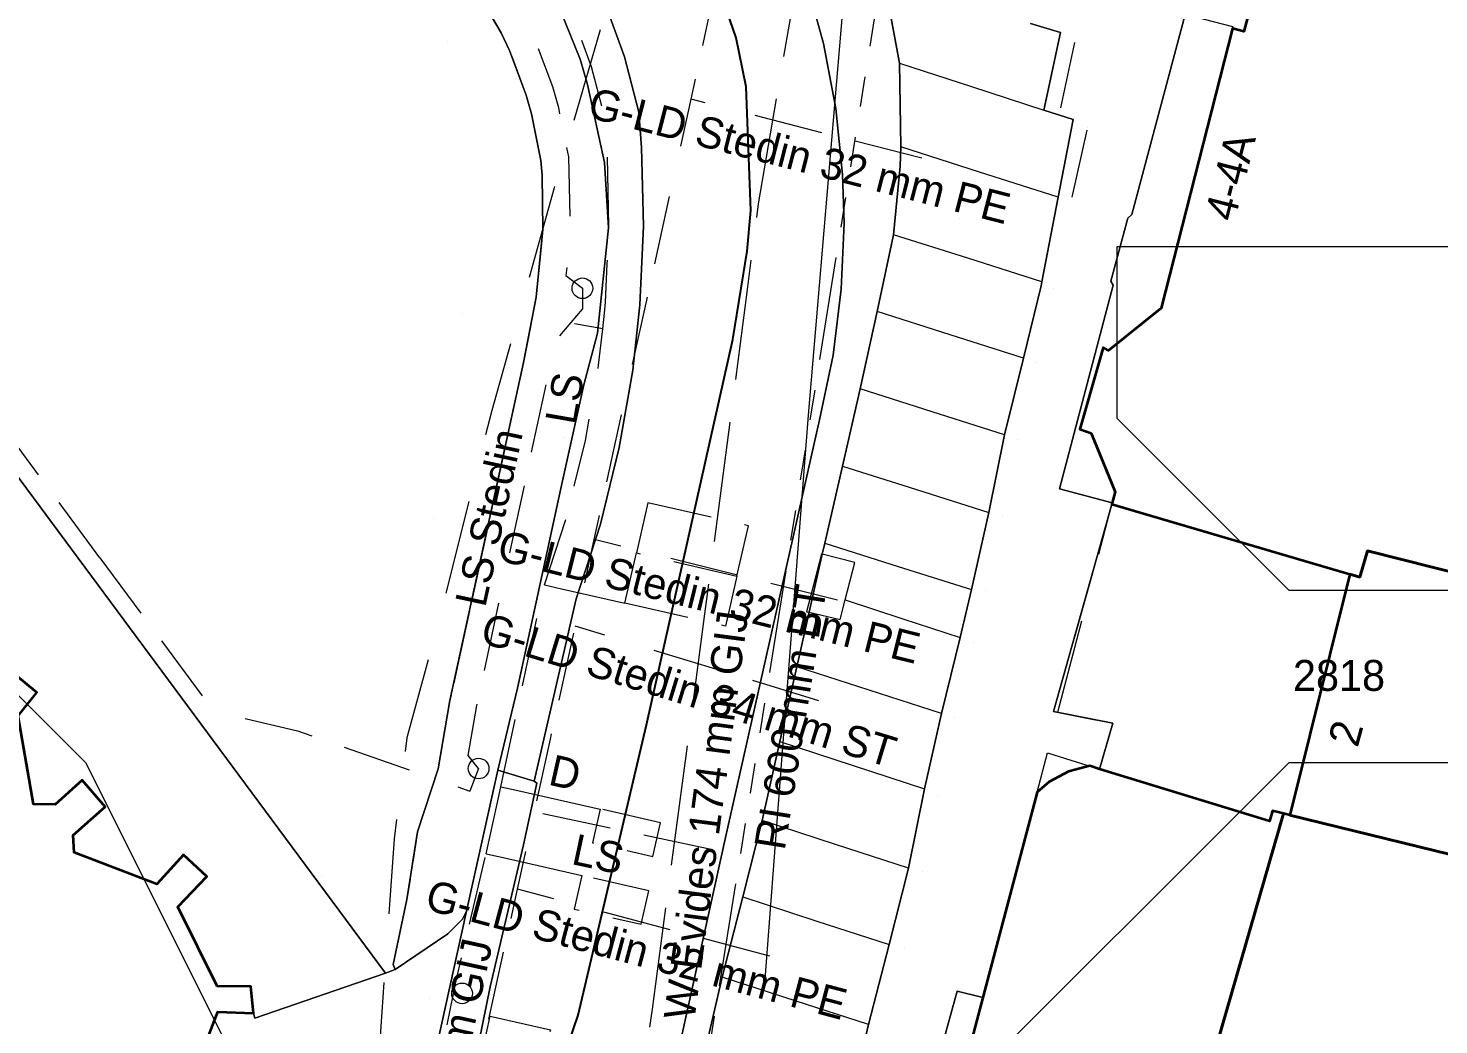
# Model space of a CAD drawing. Header units: metres. Extents: x 0 to 105485, y 0 to 425721.
# Drawn here: x 104940.83 to 104981.85, y 425304.87 to 425333.85 of the extents above; entities that cross this region are included whole.
import ezdxf
from ezdxf.enums import TextEntityAlignment as Align

# ---------------------------------------------------------------- set-up
doc = ezdxf.new("R2010")
doc.units = ezdxf.units.M
doc.header["$MEASUREMENT"] = 0
for name, pattern in [('IE-TERREINAFSCHEIDING_KUNSTMATIG-SO', [11, 4, -1, 4, -2]), ('KG-PERCEEL-SO', [19, 5.5, -4, 5.5, -4]), ('KL-GAS_LD-SO', [13, 4, -2, 4, -3]), ('KL-LS-SO', [13, 4, -2, 4, -3]), ('KL-TELECOM-SO', [9, 7, -2]), ('KL-WATER-SO', [9.5, 7, -2.5]), ('RI-GWA-SO', [18.450000000000003, 6, -1.8, 1.75, -1.8, 1.75, -1.8, 1.75, -1.8])]:
    doc.linetypes.add(name, pattern=pattern)
for name, color, linetype, lineweight in [('B-OI-KL-DATA_MANTELBUIS-G', 90, 'Continuous', 18), ('B-OI-KL-DATA_TELECOM-G', 90, 'KL-TELECOM-SO', 18), ('B-OI-KL-DATA_TELECOM-T', 90, 'KL-TELECOM-SO', 18), ('B-OI-KL-ET_HULPSTUK-S', 10, 'Continuous', 18), ('B-OI-KL-ET_LS-G', 190, 'KL-LS-SO', 18), ('B-OI-KL-ET_LS-T', 190, 'KL-LS-SO', 18), ('B-OI-KL-GAS_LD-G', 50, 'KL-GAS_LD-SO', 18), ('B-OI-KL-GAS_LD-T', 50, 'KL-GAS_LD-SO', 18), ('B-OI-KL-WATER_TRANSPORTLEIDING-G', 170, 'KL-WATER-SO', 18), ('B-OI-KL-WATER_TRANSPORTLEIDING-T', 170, 'KL-WATER-SO', 18), ('B-OI-RI-GWA_RIOOLLEIDING-G', 30, 'RI-GWA-SO', 18), ('B-OI-RI-GWA_RIOOLLEIDING-T', 30, 'RI-GWA-SO', 18), ('B-OI-RI-GWA_RIOOLPUT-S', 30, 'Continuous', 18), ('B-XX-GR-BOOM-G', 90, 'Continuous', 13), ('B-XX-GR-GROENVOORZIENING-G', 80, 'Continuous', 18), ('B-XX-IE-MEUBILAIR-G', 7, 'Continuous', 18), ('B-XX-IE-MEUBILAIR_WEGMEUBILAIR-G', 7, 'Continuous', 18), ('B-XX-IE-MEUBILAIR_WEGMEUBILAIR_AFVALBAK-G', 7, 'Continuous', 18), ('B-XX-IE-TERREINAFSCHEIDING_KUNSTMATIG_HEKWERK-G', 20, 'IE-TERREINAFSCHEIDING_KUNSTMATIG-SO', 18), ('B-XX-KG-GRENS_PERCEEL-G', 150, 'KG-PERCEEL-SO', 18), ('B-XX-KG-GRENS_PERCEEL-T', 150, 'KG-PERCEEL-SO', 18), ('B-XX-OG-BEBOUWING-G', 7, 'Continuous', 35), ('B-XX-OG-BEBOUWING_HUISNUMMER-T', 7, 'Continuous', 18), ('B-XX-OG-GRENS-G', 7, 'Continuous', 18), ('B-XX-OG-TERREIN_ERF-G', 7, 'Continuous', 18), ('B-XX-VH-GESLOTENVERHARDING_BETON-G', 10, 'Continuous', 18), ('B-XX-VH-OPENVERHARDING-G', 90, 'Continuous', 18), ('B-XX-VH-OPENVERHARDING_BETONSTRAATSTEEN-G', 90, 'Continuous', 18), ('B-XX-VH-OPENVERHARDING_SIERBESTRATING-G', 90, 'Continuous', 18), ('B-XX-VH-OPENVERHARDING_STRAATBAKSTEEN-G', 90, 'Continuous', 18), ('B-XX-VW-MARKERING-G', 7, 'Continuous', 18)]:
    doc.layers.add(name, color=color, linetype=linetype, lineweight=lineweight)
doc.layers.add('GIS-WEGVAKKEN', color=2, linetype='Continuous')

msp = doc.modelspace()

# ---------------------------------------------------------------- linework, layer by layer
at = {"layer": 'B-OI-KL-DATA_MANTELBUIS-G', "ltscale": 0.5, "flags": 128}
msp.add_lwpolyline([(104962.25, 425306.06), (104962.83, 425313.58), (104963.52, 425322.6), (104964.98, 425339.75)], dxfattribs=at)
at = {"layer": 'B-OI-KL-DATA_TELECOM-G', "ltscale": 0.5, "flags": 128}
for points in [[(104956.34, 425317.55), (104958.18, 425317.13), (104958.52, 425318.59), (104961.44, 425317.92), (104961.78, 425319.38), (104958.85, 425320.05), (104958.52, 425318.59), (104961.44, 425317.92), (104961.11, 425316.46), (104958.18, 425317.13)], [(104955.07, 425311.68), (104957.47, 425311.14), (104957.24, 425310.16), (104959, 425309.76), (104959.22, 425310.74), (104957.47, 425311.14)], [(104954.64, 425309.73), (104956.93, 425309.21), (104956.71, 425308.23), (104958.66, 425307.79), (104958.88, 425308.76), (104956.93, 425309.21)], [(104953.42, 425304.29), (104954.05, 425304.15), (104954.27, 425305.12), (104956.02, 425304.72), (104955.8, 425303.75), (104954.05, 425304.15)]]:
    msp.add_lwpolyline(points, dxfattribs=at)
at = {"layer": 'B-OI-KL-ET_HULPSTUK-S'}
for centre in [(104956.95, 425326.29), (104953.93, 425312.32)]:
    msp.add_circle(centre, 0.3, dxfattribs=at)
at = {"layer": 'B-OI-KL-ET_LS-G', "ltscale": 0.5, "flags": 128}
for points in [[(104957.54, 425325.11), (104957.59, 425325.57), (104957.62, 425325.89), (104957.67, 425327), (104957.72, 425328.11), (104957.67, 425330.34), (104957.6, 425331.25), (104957.21, 425332.73), (104956.68, 425334.2), (104956, 425335.62), (104955.2, 425336.97), (104954.25, 425338.24), (104954.02, 425338.52), (104952.93, 425339.68), (104951.74, 425340.71), (104950.47, 425341.62), (104949.1, 425342.42), (104948.98, 425342.48)], [(104952.11, 425338.67), (104952.65, 425337.9), (104953.16, 425337.3), (104954.26, 425335.86), (104955.3, 425334.09), (104955.57, 425333.52), (104956.08, 425332.16), (104956.25, 425331.55), (104956.54, 425330.11), (104956.6, 425327.97), (104956.47, 425326.66), (104956.95, 425326.29)], [(104942.92, 425318.45), (104941.55, 425320.3), (104936.82, 425326.69), (104936.77, 425326.81), (104936.75, 425326.94), (104936.78, 425327.08), (104936.85, 425327.21), (104937.48, 425327.83), (104937.55, 425327.98), (104937.57, 425328.13), (104935.68, 425331.57), (104935.6, 425331.65), (104935.5, 425331.69), (104935.39, 425331.68), (104935.29, 425331.63), (104934.46, 425331.11), (104934.39, 425331.09), (104934.32, 425331.1), (104934.26, 425331.14), (104934.21, 425331.2), (104933.59, 425331.95), (104933.5, 425332.01), (104933.4, 425332.03), (104932.73, 425331.78), (104931.35, 425333.5), (104928.22, 425330.34)], [(104956.95, 425326.29), (104956.95, 425325.68)], [(104953.93, 425312.32), (104953.63, 425312.7), (104953.88, 425314.15), (104956.17, 425324.76), (104956.95, 425325.68)], [(104955.85, 425317.66), (104956.51, 425319.71), (104957.04, 425321.86), (104957.42, 425324.05), (104957.54, 425325.11)], [(104957.54, 425325.11), (104956.72, 425325.26)], [(104942.92, 425318.45), (104946.22, 425313.99), (104948.66, 425313.42), (104953.68, 425311.66)], [(104954.58, 425311.79), (104955.8, 425317.51), (104955.85, 425317.66)], [(104955.85, 425317.66), (104956.34, 425317.55)], [(104953.93, 425312.32), (104953.68, 425311.66)], [(104954.47, 425311.29), (104954.58, 425311.79)], [(104954.58, 425311.79), (104955.07, 425311.68)], [(104954.15, 425309.84), (104954.26, 425310.32), (104954.47, 425311.29)], [(104960.69, 425309.96), (104954.47, 425311.29)], [(104953.02, 425304.86), (104953.29, 425306.19), (104954.15, 425309.84)], [(104954.15, 425309.84), (104954.64, 425309.73)]]:
    msp.add_lwpolyline(points, dxfattribs=at)
at = {"layer": 'B-OI-KL-GAS_LD-G', "ltscale": 0.5, "flags": 128}
for points in [[(104951.44, 425292.33), (104955.06, 425308.81), (104955.4, 425310.35), (104955.71, 425311.77), (104956.02, 425313.17), (104956.3, 425314.44), (104956.74, 425316.46), (104957.29, 425318.98), (104957.5, 425319.94), (104960.11, 425331.79), (104960.28, 425332.59), (104962.36, 425342.04), (104962.51, 425342.72)], [(104966.82, 425330.07), (104960.11, 425331.79)], [(104964.37, 425317.22), (104957.29, 425318.98)], [(104963.82, 425314.29), (104956.74, 425316.46)], [(104962.4, 425306.86), (104955.06, 425308.81)]]:
    msp.add_lwpolyline(points, dxfattribs=at)
at = {"layer": 'B-OI-KL-WATER_TRANSPORTLEIDING-G', "ltscale": 0.5, "flags": 128}
msp.add_lwpolyline([(104964.49, 425341.1), (104963.8, 425338.07), (104963.42, 425336.62), (104963.36, 425336.28), (104962.06, 425328.75), (104961.74, 425326.25), (104960.5, 425316.82), (104958.98, 425305.32), (104957.45, 425294.77), (104957.22, 425292.89)], dxfattribs=at)
at = {"layer": 'B-OI-RI-GWA_RIOOLLEIDING-G', "ltscale": 0.5, "flags": 128}
msp.add_lwpolyline([(104965.78, 425336.29), (104958.62, 425291.6)], dxfattribs=at)
at = {"layer": 'B-OI-RI-GWA_RIOOLPUT-S'}
msp.add_circle((104953.45, 425305.78), 0.3, dxfattribs=at)
at = {"layer": 'B-XX-GR-BOOM-G', "color": 0, "true_color": 0x604a38}
for points in [[(104953.014, 425333.462, 3.089974585667974), (104953.014, 425333.462, 5.889974585667974)], [(104953.467, 425325.567, 3.125441358233257), (104953.467, 425325.567, 5.925441358233257)], [(104952.631, 425319.59, 3.12392824693258), (104952.631, 425319.59, 5.923928246932579)]]:
    msp.add_polyline3d(points, dxfattribs=at)
at = {"layer": 'B-XX-GR-GROENVOORZIENING-G', "ltscale": 0.5}
msp.add_lwpolyline([(104927.692, 425338.103), (104933.36, 425330.481), (104935.319, 425329.865), (104936.039, 425327.595), (104935.914, 425327.03), (104947.349, 425311.602), (104951.226, 425306.367), (104951.503, 425306.478), (104951.446, 425306.62), (104951.846, 425308.511), (104952.153, 425310.481), (104952.751, 425312.309), (104953.096, 425314.302), (104955.235, 425324.128), (104955.604, 425326.032), (104955.8, 425328.002), (104955.776, 425329.582), (104955.742, 425330.003), (104955.47, 425331.365), (104955.316, 425331.905), (104954.828, 425333.205), (104954.587, 425333.717), (104953.593, 425335.415)], dxfattribs=at)
at = {"layer": 'B-XX-IE-MEUBILAIR-G', "color": 0, "true_color": 0x604a38}
for points in [[(104954.587, 425333.717, 3.044216003770396), (104954.587, 425333.717, 6.044216003770396)], [(104971.271, 425333.44, 2.998908811054155), (104971.271, 425333.44, 5.998908811054156)], [(104955.316, 425331.905, 3.053959506044608), (104955.316, 425331.905, 6.053959506044608)], [(104970.86, 425331.543, 3.022325373090059), (104970.86, 425331.543, 6.022325373090059)], [(104971.646, 425330.958, 3.03844063933148), (104971.646, 425330.958, 6.03844063933148)], [(104955.742, 425330.003, 3.055907676159926), (104955.742, 425330.003, 6.055907676159926)], [(104971.195, 425328.939, 3.045343699897846), (104971.195, 425328.939, 6.045343699897845)], [(104955.8, 425328.002, 3.069194879245726), (104955.8, 425328.002, 6.069194879245726)], [(104967.924, 425328.306, 3.04044780930756), (104967.924, 425328.306, 4.54044780930756)], [(104955.604, 425326.032, 3.066502433865922), (104955.604, 425326.032, 6.066502433865923)], [(104970.647, 425326.29, 3.069253824618818), (104970.647, 425326.29, 6.069253824618817)], [(104956.724, 425325.263, 3.047812567102165), (104956.724, 425325.263, 4.547812567102165)], [(104955.235, 425324.128, 3.074396912110589), (104955.235, 425324.128, 6.074396912110588)], [(104970.133, 425324.125, 3.089174624949706), (104970.133, 425324.125, 6.089174624949706)], [(104964.7, 425322.766, 3.010776086743635), (104964.7, 425322.766, 4.510776086743634)], [(104954.819, 425322.218, 3.069744910438054), (104954.819, 425322.218, 6.069744910438054)], [(104969.604, 425321.898, 3.118283433645495), (104969.604, 425321.898, 6.118283433645495)], [(104954.405, 425320.317, 3.074621856390858), (104954.405, 425320.317, 6.074621856390857)], [(104969.153, 425319.644, 3.132301254332415), (104969.153, 425319.644, 6.132301254332415)], [(104953.989, 425318.404, 3.077342434937413), (104953.989, 425318.404, 6.077342434937412)], [(104955.846, 425318.322, 3.015924865396082), (104955.846, 425318.322, 4.515924865396082)], [(104968.669, 425317.495, 3.164000099235856), (104968.669, 425317.495, 6.164000099235857)], [(104953.575, 425316.501, 3.065805974473523), (104953.575, 425316.501, 6.065805974473523)], [(104968.314, 425315.984, 3.191118275372146), (104968.314, 425315.984, 6.191118275372146)], [(104953.096, 425314.302, 3.057457338670718), (104953.096, 425314.302, 6.057457338670718)], [(104967.775, 425313.814, 3.191604475263647), (104967.775, 425313.814, 6.191604475263647)], [(104952.751, 425312.309, 3.050712776128093), (104952.751, 425312.309, 6.050712776128092)], [(104967.266, 425311.531, 3.188149468285369), (104967.266, 425311.531, 6.188149468285369)], [(104952.153, 425310.481, 3.065535674559518), (104952.153, 425310.481, 6.065535674559518)], [(104960.689, 425309.956, 3.01421689958522), (104960.689, 425309.956, 6.01421689958522)], [(104966.827, 425309.336, 3.200372604704262), (104966.827, 425309.336, 6.200372604704262)], [(104951.846, 425308.511, 3.081333282046202), (104951.846, 425308.511, 6.081333282046202)], [(104961.208, 425307.229, 2.979702795132676), (104961.208, 425307.229, 4.479702795132676)], [(104966.313, 425307.092, 3.219126283664842), (104966.313, 425307.092, 6.219126283664842)], [(104951.446, 425306.62, 3.050320709193516), (104951.446, 425306.62, 6.050320709193516)], [(104950.185, 425305.956, 3.045606532220944), (104950.185, 425305.956, 4.545606532220944)], [(104952.505, 425305.633, 3.033168475445412), (104952.505, 425305.633, 6.033168475445413)], [(104953.434, 425305.685, 3.021092708511304), (104953.434, 425305.685, 4.521092708511304)]]:
    msp.add_polyline3d(points, dxfattribs=at)
at = {"layer": 'B-XX-IE-MEUBILAIR_WEGMEUBILAIR-G', "color": 0, "true_color": 0x604a38}
msp.add_polyline3d([(104956.43, 425321.957, 3.011512802869226), (104956.43, 425321.957, 4.511512802869226)], dxfattribs=at)
at = {"layer": 'B-XX-IE-MEUBILAIR_WEGMEUBILAIR_AFVALBAK-G', "color": 0, "true_color": 0x604a38}
msp.add_polyline3d([(104949.349, 425309.212, 3.057084544390692), (104949.349, 425309.212, 4.557084544390692)], dxfattribs=at)
at = {"layer": 'B-XX-IE-TERREINAFSCHEIDING_KUNSTMATIG_HEKWERK-G', "ltscale": 0.5, "flags": 128}
for points in [[(104917.251, 425354.136), (104926.25, 425350.081), (104928.038, 425349.321), (104931.646, 425347.714), (104933.02, 425346.793), (104935.347, 425346.077), (104938.9, 425344.462), (104944.285, 425342.111), (104947.825, 425340.525), (104949.536, 425339.576), (104949.95, 425339.288), (104951.076, 425338.374), (104951.443, 425338.027), (104952.422, 425336.956), (104953.593, 425335.415), (104954.587, 425333.717), (104954.828, 425333.205), (104955.316, 425331.905), (104955.47, 425331.365), (104955.742, 425330.003), (104955.776, 425329.582), (104955.8, 425328.002), (104955.604, 425326.032), (104955.235, 425324.128), (104953.096, 425314.302), (104952.751, 425312.309), (104952.153, 425310.481), (104951.846, 425308.511), (104951.446, 425306.62)], [(104970.86, 425331.543), (104971.271, 425333.44)], [(104971.195, 425328.939), (104971.646, 425330.958)], [(104972.348, 425320.01), (104970.647, 425313.983), (104972.37, 425313.638), (104971.988, 425312.306)]]:
    msp.add_lwpolyline(points, dxfattribs=at)
at = {"layer": 'B-XX-IE-TERREINAFSCHEIDING_KUNSTMATIG_HEKWERK-G', "color": 0, "ltscale": 0.5, "true_color": 0x8c7868}
for points in [[(104953.593, 425335.415, 3.047528701832462), (104954.587, 425333.717, 3.044216003770396), (104954.828, 425333.205, 3.042381524734552), (104955.316, 425331.905, 3.053959506044608), (104955.47, 425331.365, 3.050450238565773), (104955.742, 425330.003, 3.055907676159926), (104955.776, 425329.582, 3.058928402742417), (104955.8, 425328.002, 3.069194879245726), (104955.604, 425326.032, 3.066502433865922), (104955.235, 425324.128, 3.074396912110589), (104954.70025, 425321.6715000001, 3.069216695107277), (104954.1655, 425319.215, 3.078459556936736), (104953.63075, 425316.7585, 3.067059984874458), (104953.096, 425314.302, 3.057457338670718), (104952.751, 425312.309, 3.050712776128093), (104952.153, 425310.481, 3.065535674559518), (104951.846, 425308.511, 3.081333282046202), (104951.446, 425306.62, 3.050320709193516)], [(104970.86, 425331.543, 3.022325373090059), (104971.271, 425333.44, 2.998908811054155)], [(104971.195, 425328.939, 3.045343699897846), (104971.646, 425330.958, 3.03844063933148)], [(104972.348, 425320.01, 3.136371959190196), (104971.781, 425318.001, 3.179612533005663), (104971.214, 425315.992, 3.210167072547214), (104970.647, 425313.983, 3.251449942588806), (104972.37, 425313.638, 3.269599914550781), (104971.988, 425312.306, 3.32039999961853)]]:
    msp.add_polyline3d(points, dxfattribs=at)
at = {"layer": 'B-XX-KG-GRENS_PERCEEL-G', "ltscale": 0.5, "flags": 128}
for points in [[(104852.163, 425332.006), (104852.36, 425333.089), (104846.957, 425334.24), (104848.052, 425339.321), (104853.31, 425338.262), (104854.075, 425342.396), (104894.37, 425364.047), (104895.449, 425369.921), (104914.527, 425357.252), (104956.374, 425338.678), (104958.097, 425335.972), (104956.128, 425329.207), (104954.311, 425322.734), (104952.84, 425316.888), (104951.846, 425313.21), (104951.473, 425310.275), (104950.285, 425293.415), (104950.047, 425292.861), (104949.493, 425292.227), (104948.621, 425291.594), (104947.592, 425291.119), (104946.879, 425290.169), (104946.008, 425288.665), (104945.136, 425286.845), (104943.869, 425284.945), (104941.968, 425283.045), (104940.305, 425281.699), (104937.929, 425280.433), (104935.552, 425279.641), (104933.018, 425279.245), (104916.796, 425281.135)], [(104977.563, 425338.955), (104976.183, 425333.757), (104975.856, 425333.85), (104973.777, 425325.713), (104972.245, 425324.478), (104972.097, 425324.569), (104971.417, 425322.194), (104971.744, 425322.071), (104972.441, 425320.367), (104972.348, 425320.01)], [(104970.777, 425313.957), (104972.348, 425320.01)], [(104972.348, 425320.01), (104979.552, 425317.888)], [(104979.552, 425317.888), (104979.778, 425318.652), (104983.579, 425317.69)], [(104971.988, 425312.306), (104972.37, 425313.638), (104970.777, 425313.957)], [(104970.176, 425311.636), (104970.47, 425312.772)], [(104970.47, 425312.772), (104971.988, 425312.306)], [(104971.988, 425312.306), (104976.926, 425310.791), (104977.019, 425311.088), (104977.339, 425311.009)], [(104965.164, 425292.706), (104970.176, 425311.636)], [(104977.339, 425311.009), (104971.838, 425291.939)], [(104984.053, 425309.361), (104977.339, 425311.009)]]:
    msp.add_lwpolyline(points, dxfattribs=at)
at = {"layer": 'B-XX-OG-BEBOUWING-G', "ltscale": 0.5}
for points in [[(104982.487, 425338.664), (104977.827, 425340.052), (104977.563, 425338.955), (104977.071, 425337.102), (104977.035, 425336.965), (104976.183, 425333.757), (104975.856, 425333.85), (104973.777, 425325.713), (104972.245, 425324.478), (104972.097, 425324.569), (104971.417, 425322.194), (104971.744, 425322.071), (104972.441, 425320.367), (104972.357, 425320.045), (104972.348, 425320.01), (104979.264, 425317.973), (104979.552, 425317.888), (104979.778, 425318.652), (104983.579, 425317.69)], [(104945.368, 425302.693), (104946.347, 425305.244), (104947.389, 425305.203), (104947.308, 425305.978), (104946.325, 425305.989), (104945.188, 425308.293), (104946.031, 425309.178), (104945.353, 425309.81), (104944.57, 425308.955), (104942.167, 425309.873), (104942.143, 425310.38), (104943.075, 425311.204), (104942.398, 425311.985), (104941.616, 425311.278), (104940.991, 425311.285), (104940.541, 425313.85), (104941.084, 425314.53), (104940.464, 425315.042)]]:
    msp.add_lwpolyline(points, dxfattribs=at)
for points in [[(104986.197, 425317.513), (104983.732, 425318.105), (104983.579, 425317.69), (104979.778, 425318.652), (104979.552, 425317.888), (104979.264, 425317.973), (104977.524, 425310.964), (104984.053, 425309.361), (104984.481, 425310.991)], [(104977.339, 425311.009), (104977.019, 425311.088), (104976.926, 425310.791), (104971.988, 425312.306), (104971.702, 425312.394), (104971.082, 425312.237), (104970.519, 425311.931), (104970.176, 425311.636), (104968.595, 425305.664), (104967.864, 425302.906), (104965.309, 425293.255), (104971.854, 425291.993)], [(104984.053, 425309.361), (104977.524, 425310.964), (104977.339, 425311.009), (104971.854, 425291.993), (104972.563, 425291.856), (104979.282, 425291.084), (104979.304, 425291.264), (104979.314, 425291.352)]]:
    msp.add_lwpolyline(points, close=True, dxfattribs=at)
at = {"layer": 'B-XX-OG-GRENS-G'}
msp.add_polyline3d([(104912.5, 425332.5, 3.124420881271362), (104917.5, 425332.5, 3.146600961685181), (104927.5, 425327.5, 3.173249959945679), (104937.5, 425317.5, 3.163982629776001), (104942.5, 425312.5, 3.109925746917725), (104947.5, 425302.5, 3.012041330337524), (104942.5, 425292.5, 2.963704347610474), (104937.5, 425287.5, 2.951859474182129), (104927.5, 425282.5, 2.506879329681396), (104922.5, 425282.5, 2.489597320556641), (104917.5, 425282.5, 2.48809814453125), (104912.5, 425282.5, 2.446973562240601)], dxfattribs=at)
for points in [[(104972.5, 425327.5, 3.078342914581299), (104987.5, 425327.5, 3.431997060775757), (104992.5, 425322.5, 3.528277635574341), (104992.5, 425317.5, 3.529827117919922), (104977.5, 425317.5, 3.379385948181152), (104972.5, 425322.5, 3.186655759811401)], [(104977.5, 425312.5, 3.230999946594238), (104987.5, 425312.5, 2.892045497894287), (104992.5, 425307.5, 3.232937812805176), (104992.5, 425292.5, 3.077256202697754), (104987.5, 425292.5, 2.986517667770386), (104982.5, 425292.5, 2.907086133956909), (104977.5, 425292.5, 2.912435054779053), (104967.5, 425302.5, 3.256702184677124)]]:
    msp.add_polyline3d(points, close=True, dxfattribs=at)
at = {"layer": 'B-XX-OG-TERREIN_ERF-G', "ltscale": 0.5}
msp.add_lwpolyline([(104979.264, 425317.973), (104972.348, 425320.01), (104970.647, 425313.983), (104972.37, 425313.638), (104971.988, 425312.306), (104976.926, 425310.791), (104977.019, 425311.088), (104977.339, 425311.009), (104977.524, 425310.964)], close=True, dxfattribs=at)
at = {"layer": 'B-XX-VH-GESLOTENVERHARDING_BETON-G', "ltscale": 0.5}
for points in [[(104975.856, 425333.85), (104975.866, 425333.89), (104974.478, 425334.256), (104972.923, 425328.431), (104972.808, 425328.333), (104972.315, 425326.5), (104972.382, 425326.38), (104970.82, 425320.452), (104972.357, 425320.045), (104972.441, 425320.367), (104971.744, 425322.071), (104971.417, 425322.194), (104972.097, 425324.569), (104972.245, 425324.478), (104973.777, 425325.713)], [(104968.595, 425305.664), (104967.843, 425305.846), (104967.099, 425303.143), (104967.864, 425302.906)]]:
    msp.add_lwpolyline(points, close=True, dxfattribs=at)
at = {"layer": 'B-XX-VH-OPENVERHARDING-G', "ltscale": 0.5}
for points in [[(104975.866, 425333.89), (104975.856, 425333.85), (104976.183, 425333.757), (104977.035, 425336.965)], [(104953.593, 425335.415), (104954.587, 425333.717), (104954.828, 425333.205), (104955.316, 425331.905), (104955.47, 425331.365), (104955.742, 425330.003), (104955.776, 425329.582), (104955.8, 425328.002), (104955.604, 425326.032), (104955.235, 425324.128), (104953.096, 425314.302), (104952.751, 425312.309), (104952.153, 425310.481), (104951.846, 425308.511), (104951.446, 425306.62), (104951.503, 425306.478), (104953.04, 425307.516), (104953.461, 425307.935), (104953.583, 425308.168), (104954.491, 425312.274), (104955.066, 425314.656), (104956.371, 425320.689), (104956.99, 425323.485), (104957.386, 425324.98), (104957.708, 425328.052), (104957.589, 425329.948), (104957.102, 425332.214), (104956.887, 425332.956), (104956.306, 425334.39)], [(104965.711, 425335.299), (104966.173, 425332.839), (104966.211, 425330.404), (104966.186, 425329.844), (104965.996, 425327.848), (104965.522, 425325.613), (104965.024, 425323.369), (104964.508, 425321.118), (104963.995, 425318.878), (104963.922, 425318.553), (104963.541, 425316.865), (104963.183, 425315.28), (104962.693, 425313.108), (104962.18, 425310.808), (104961.61, 425308.583), (104961.012, 425306.249), (104960.264, 425303.03)], [(104967.099, 425303.143), (104967.843, 425305.846), (104968.595, 425305.664), (104970.176, 425311.636), (104970.519, 425311.931), (104971.082, 425312.237), (104971.702, 425312.394), (104971.988, 425312.306), (104972.37, 425313.638), (104970.647, 425313.983), (104972.348, 425320.01), (104972.357, 425320.045), (104970.82, 425320.452), (104972.382, 425326.38), (104972.315, 425326.5), (104972.808, 425328.333), (104972.923, 425328.431), (104974.478, 425334.256)], [(104964.969, 425303.608), (104965.266, 425304.871), (104965.865, 425307.202), (104966.436, 425309.421), (104966.901, 425311.729), (104967.389, 425313.916), (104967.938, 425316.134), (104968.264, 425317.523), (104968.77, 425319.767), (104969.223, 425322.023), (104969.772, 425324.261), (104970.287, 425326.36), (104970.309, 425326.474), (104970.786, 425328.938), (104971.223, 425331.2), (104970.364, 425331.469), (104970.852, 425333.734), (104969.98, 425333.992)], [(104969.98, 425333.992), (104970.852, 425333.734), (104970.364, 425331.469), (104971.223, 425331.2), (104970.786, 425328.938), (104970.309, 425326.474), (104970.287, 425326.36), (104969.772, 425324.261), (104969.223, 425322.023), (104968.77, 425319.767), (104968.264, 425317.523), (104967.938, 425316.134), (104967.389, 425313.916), (104966.901, 425311.729), (104966.436, 425309.421), (104965.865, 425307.202), (104965.266, 425304.871), (104964.969, 425303.608)], [(104951.496, 425298.708), (104953.583, 425308.168), (104953.461, 425307.935), (104953.04, 425307.516), (104951.503, 425306.478), (104951.226, 425306.367), (104947.428, 425305.059), (104947.389, 425305.203), (104946.347, 425305.244), (104945.368, 425302.693)]]:
    msp.add_lwpolyline(points, dxfattribs=at)
msp.add_lwpolyline([(104954.27, 425305.974), (104955.237, 425310.097), (104955.621, 425311.89), (104955.545, 425311.956), (104954.491, 425312.274), (104953.583, 425308.168), (104951.496, 425298.708), (104951.356, 425297.824), (104951.296, 425296.931), (104951.315, 425296.036), (104951.414, 425295.146), (104951.458, 425294.93), (104953.91, 425294.631), (104953.654, 425295.34), (104953.324, 425296.722), (104953.23, 425297.332), (104953.126, 425298.75), (104953.183, 425300.17), (104953.83, 425303.823)], close=True, dxfattribs=at)
at = {"layer": 'B-XX-VH-OPENVERHARDING_BETONSTRAATSTEEN-G', "ltscale": 0.5}
msp.add_lwpolyline([(104940.464, 425315.042), (104941.084, 425314.53), (104940.541, 425313.85), (104940.991, 425311.285), (104941.616, 425311.278), (104942.398, 425311.985), (104943.075, 425311.204), (104942.143, 425310.38), (104942.167, 425309.873), (104944.57, 425308.955), (104945.353, 425309.81), (104946.031, 425309.178), (104945.188, 425308.293), (104946.325, 425305.989), (104947.308, 425305.978), (104947.389, 425305.203), (104947.428, 425305.059), (104951.226, 425306.367), (104947.349, 425311.602), (104935.914, 425327.03)], dxfattribs=at)
at = {"layer": 'B-XX-VH-OPENVERHARDING_SIERBESTRATING-G', "ltscale": 0.5}
for points in [[(104959.689, 425303.859), (104961.115, 425310.316), (104963.843, 425322.459), (104964.239, 425324.346), (104964.478, 425326.26), (104964.557, 425328.188), (104964.514, 425329.6), (104964.317, 425331.519), (104963.961, 425333.414), (104963.449, 425335.274)], [(104957.601, 425334.589), (104958.17, 425333.023), (104958.586, 425331.41), (104958.664, 425330.389), (104958.722, 425328.099), (104958.621, 425325.811), (104958.414, 425323.91), (104958.021, 425321.654), (104957.471, 425319.431), (104956.767, 425317.252), (104955.545, 425311.956), (104955.621, 425311.89), (104955.237, 425310.097), (104954.27, 425305.974), (104953.83, 425303.823)]]:
    msp.add_lwpolyline(points, dxfattribs=at)
at = {"layer": 'B-XX-VH-OPENVERHARDING_STRAATBAKSTEEN-G', "ltscale": 0.5}
for points in [[(104963.449, 425335.274), (104963.961, 425333.414), (104964.317, 425331.519), (104964.514, 425329.6), (104964.557, 425328.188), (104964.478, 425326.26), (104964.239, 425324.346), (104963.843, 425322.459), (104961.115, 425310.316), (104959.689, 425303.859)], [(104960.264, 425303.03), (104961.012, 425306.249), (104961.61, 425308.583), (104962.18, 425310.808), (104962.693, 425313.108), (104963.183, 425315.28), (104963.541, 425316.865), (104963.922, 425318.553), (104963.995, 425318.878), (104964.508, 425321.118), (104965.024, 425323.369), (104965.522, 425325.613), (104965.996, 425327.848), (104966.186, 425329.844), (104966.211, 425330.404), (104966.173, 425332.839), (104965.711, 425335.299)], [(104956.306, 425334.39), (104956.887, 425332.956), (104957.102, 425332.214), (104957.589, 425329.948), (104957.708, 425328.052), (104957.386, 425324.98), (104956.99, 425323.485), (104956.371, 425320.689), (104955.066, 425314.656), (104954.491, 425312.274), (104955.545, 425311.956), (104956.767, 425317.252), (104957.471, 425319.431), (104958.021, 425321.654), (104958.414, 425323.91), (104958.621, 425325.811), (104958.722, 425328.099), (104958.664, 425330.389), (104958.586, 425331.41), (104958.17, 425333.023), (104957.601, 425334.589)]]:
    msp.add_lwpolyline(points, dxfattribs=at)
at = {"layer": 'B-XX-VW-MARKERING-G', "color": 0, "ltscale": 0.5, "true_color": 0x808080}
for points in [[(104966.173, 425332.839, 2.980513964927933), (104968.2685, 425332.154, 2.996275109209217), (104970.364, 425331.469, 3.022792467305106)], [(104970.786, 425328.938, 3.043986720544519), (104968.4985, 425329.671, 3.000273765529855), (104966.211, 425330.404, 2.995669038863241)], [(104970.309, 425326.474, 3.072923960969666), (104968.1525, 425327.161, 3.065786189302314), (104965.996, 425327.848, 3.011572597872409)], [(104969.772, 425324.261, 3.083389369315467), (104967.647, 425324.937, 3.072363997963185), (104965.522, 425325.613, 3.022140907792901)], [(104969.223, 425322.023, 3.095366636912028), (104967.1235, 425322.696, 3.061266660690308), (104965.024, 425323.369, 3.053369694698656)], [(104964.508, 425321.118, 3.057553030550588), (104966.639, 425320.4425, 3.089009011019393), (104968.77, 425319.767, 3.123891868260054)], [(104963.922, 425318.553, 3.081372268573718), (104963.898, 425318.559, 3.081024282467713), (104963.465, 425316.882, 3.09142379463192), (104963.541, 425316.865, 3.0931562845036)], [(104964.592, 425317.223, 3.115820337722826), (104964.871, 425318.312, 3.091326245680726), (104963.922, 425318.553, 3.081372268573718)], [(104963.995, 425318.878, 3.08341865223009), (104966.1295, 425318.2005, 3.115439578201515), (104968.264, 425317.523, 3.163004489466273)], [(104963.541, 425316.865, 3.0931562845036), (104964.447, 425316.657, 3.130788957181995), (104964.592, 425317.223, 3.115820337722826)], [(104964.592, 425317.223, 3.115820337722826), (104966.265, 425316.6785, 3.138619443625071), (104967.938, 425316.134, 3.178850510246192)], [(104967.389, 425313.916, 3.187527313722923), (104965.286, 425314.598, 3.131255036935002), (104963.183, 425315.28, 3.095206860723427)], [(104962.693, 425313.108, 3.035075457416592), (104964.797, 425312.4185, 3.137740447457121), (104966.901, 425311.729, 3.17590692655196)], [(104966.436, 425309.421, 3.18948414185669), (104964.308, 425310.1145, 3.099826912549975), (104962.18, 425310.808, 3.022224739990266)], [(104961.61, 425308.583, 2.991523000673052), (104963.7375, 425307.8925, 3.104418148992038), (104965.865, 425307.202, 3.193598248878074)], [(104965.266, 425304.871, 3.192331555417726), (104963.139, 425305.56, 3.075332928819539), (104961.012, 425306.249, 2.985450632534456)]]:
    msp.add_polyline3d(points, dxfattribs=at)
at = {"layer": 'GIS-WEGVAKKEN'}
msp.add_lwpolyline([(104956.3191, 425294.1755000018), (104956.25, 425294.29), (104955.65, 425301.71), (104956.83, 425305.15), (104958.81, 425313.59), (104961.32, 425324.8), (104961.74, 425327.37), (104961.85, 425328.55), (104961.71, 425332.15), (104961.42, 425333.57), (104960.34, 425336.7), (104959.6697999984, 425341.5593000017)], dxfattribs=at)

# ---------------------------------------------------------------- texts
at = {"layer": 'B-OI-KL-DATA_TELECOM-T'}
msp.add_text('D', height=0.9, rotation=347.3196165086266, dxfattribs=at).set_placement((104956.447804878, 425312.2002439025), align=Align.MIDDLE_CENTER)
at = {"layer": 'B-OI-KL-ET_LS-T'}
for s, rotation, p in [('LS', 80.15627660919762, (104956.4319250454, 425323.0934787592)), ('LS Stedin', 77.82044773822402, (104954.2332320877, 425319.6258905296)), ('LS', -12.06959147838504, (104957.4106293275, 425309.8329055768))]:
    msp.add_text(s, height=0.9, rotation=rotation, dxfattribs=at).set_placement(p, align=Align.MIDDLE_CENTER)
at = {"layer": 'B-OI-KL-GAS_LD-T'}
for s, rotation, p in [('G-LD Stedin 32 mm PE', -14.37728574654832, (104963.263872234, 425330.145367843)), ('G-LD Stedin 32 mm PE', -13.96005231674358, (104960.6345912838, 425317.3139240281)), ('G-LD Stedin 34 mm ST', -17.04015417546813, (104960.0426361154, 425314.6005593074)), ('G-LD Stedin 32 mm PE', -14.87796057163292, (104958.5220235516, 425307.0521553174)), ('G-LD Stedin 170 mm GIJ', 77.61115341780012, (104952.4588616106, 425300.7437816123))]:
    msp.add_text(s, height=0.9, rotation=rotation, dxfattribs=at).set_placement(p, align=Align.MIDDLE_CENTER)
at = {"layer": 'B-OI-KL-WATER_TRANSPORTLEIDING-T'}
msp.add_text('W Evides 174 mm GIJ', height=0.9, rotation=82.47063606026092, dxfattribs=at).set_placement((104960.5430160478, 425310.9638622268), align=Align.MIDDLE_CENTER)
at = {"layer": 'B-OI-RI-GWA_RIOOLLEIDING-T'}
msp.add_text('RI 600 mm BT', height=0.9, rotation=80.89772281136266, dxfattribs=at).set_placement((104962.9998000912, 425313.8168601778), align=Align.MIDDLE_CENTER)
at = {"layer": 'B-XX-KG-GRENS_PERCEEL-T'}
msp.add_text('2818', height=0.9, dxfattribs=at).set_placement((104978.9510060358, 425315.0280770491), align=Align.MIDDLE_CENTER)
at = {"layer": 'B-XX-OG-BEBOUWING_HUISNUMMER-T'}
for s, rotation, p in [('4-4A', 75.69999694824219, (104975.788, 425329.542)), ('2', 74.5999984741211, (104979.146, 425313.347))]:
    msp.add_text(s, height=0.9, rotation=rotation, dxfattribs=at).set_placement(p, align=Align.MIDDLE_CENTER)

doc.saveas('drawing.dxf')
